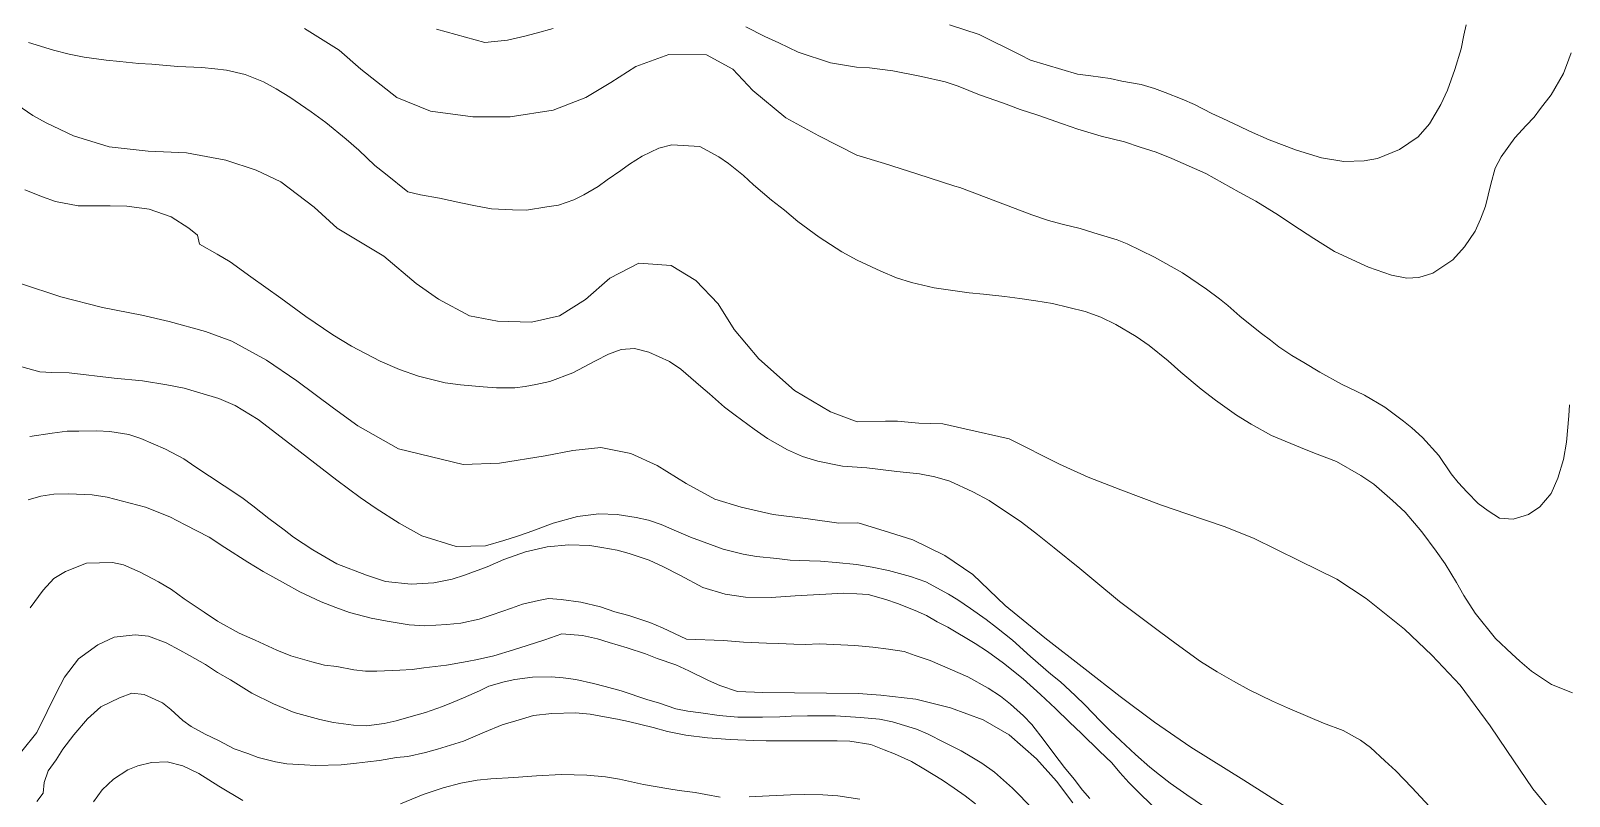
# Model space of a CAD drawing. Header units: metres. Extents: x 548946 to 557077, y 1838800 to 1845419.
# Drawn here: x 553019 to 553608, y 1841500 to 1841793 of the extents above; entities that cross this region are included whole.
import ezdxf

# ---------------------------------------------------------------- set-up
doc = ezdxf.new("R2010")
doc.units = ezdxf.units.M
doc.header["$LTSCALE"] = 28
doc.layers.add('1', color=7, linetype='Continuous', lineweight=13)
doc.layers.add('2', color=7, linetype='Continuous', lineweight=13)

msp = doc.modelspace()

# ---------------------------------------------------------------- linework, layer by layer
at = {"layer": '1'}
for points in [[(553123.71, 1841793.79), (553137.08, 1841785.43), (553145.27, 1841778.18), (553159.17, 1841767.29), (553172.05, 1841762.12), (553188.23, 1841759.9), (553202.47, 1841759.93), (553219.02, 1841762.54), (553231.45, 1841767.29), (553241.03, 1841773.15), (553250.58, 1841779.26), (553263.29, 1841783.78), (553277.68, 1841783.7), (553287.75, 1841778.21), (553295.4, 1841769.99), (553308.08, 1841759.61), (553320.77, 1841752.67), (553335.26, 1841745.29), (553345.82, 1841742.05), (553358.24, 1841738.14), (553372.86, 1841733.42), (553374.66, 1841732.88), (553402.25, 1841722.35), (553408.73, 1841720.2), (553413.95, 1841718.82), (553420.78, 1841717.1), (553426.03, 1841715.47), (553434.91, 1841712.81), (553438.84, 1841711.29), (553449.29, 1841706.2), (553459.96, 1841700.22), (553469.23, 1841693.96), (553474.2, 1841690.21), (553477.34, 1841687.7), (553481.96, 1841683.52), (553485.24, 1841680.9), (553490.23, 1841676.89), (553493.63, 1841674.41), (553496.91, 1841671.78), (553501.82, 1841668.54), (553506.41, 1841665.8), (553512.54, 1841662.05), (553520.85, 1841657.51), (553529.64, 1841653.27), (553537.43, 1841648.67), (553544.65, 1841643.35), (553547.79, 1841640.83), (553551.84, 1841637.12), (553558.2, 1841630.15), (553562.87, 1841623.12), (553565.58, 1841619.77), (553568.98, 1841616.12), (553573.23, 1841611.77), (553577.05, 1841608.94), (553581.39, 1841606.17), (553586.64, 1841605.71), (553592.55, 1841607.53), (553596.78, 1841610.46), (553601.15, 1841615.63), (553603.76, 1841621.51), (553605.96, 1841628.64), (553607.05, 1841635.27), (553607.89, 1841645.37), (553608.21, 1841649.57)], [(553174.35, 1841793.47), (553192.75, 1841788.36), (553201.48, 1841789.32), (553208.08, 1841790.83), (553212.51, 1841791.97), (553218.93, 1841793.85)], [(553292.74, 1841794.43), (553300.05, 1841790.68), (553305.38, 1841788.28), (553312.8, 1841784.68), (553325.22, 1841780.58), (553335.15, 1841778.94), (553340.12, 1841778.71), (553349.08, 1841777.62), (553359.99, 1841775.44), (553369.07, 1841773.32), (553374.06, 1841771.65), (553382.22, 1841768.39), (553391.41, 1841765.24), (553397.81, 1841762.69), (553404.54, 1841760.58), (553414.02, 1841757.2), (553419.96, 1841755.25), (553428.83, 1841752.59), (553437.8, 1841750.32), (553443.73, 1841748.37), (553449.93, 1841746.46), (553455.92, 1841743.99), (553468.91, 1841738.27), (553481.66, 1841731.09), (553488.03, 1841727.63), (553496.81, 1841722.23), (553502.29, 1841718.54), (553510.28, 1841713.31), (553518.24, 1841708.33), (553531.26, 1841702.35), (553540.05, 1841699.29), (553545.9, 1841698.11), (553550.55, 1841698.36), (553555.84, 1841699.98), (553563.47, 1841705.12), (553567.98, 1841710.17), (553572.01, 1841716.07)], [(553568.64, 1841795.16), (553567.77, 1841791.17), (553566.66, 1841785.97), (553564.28, 1841778.04), (553561.5, 1841770.19), (553558.98, 1841764.71), (553554.61, 1841757.2), (553550.21, 1841752.3), (553543.06, 1841747.48), (553534.61, 1841743.95), (553529.5, 1841743.12), (553521.73, 1841742.79), (553513.25, 1841744.2), (553503.69, 1841747.17), (553493.24, 1841751.1), (553485.6, 1841754.42), (553481.74, 1841756.33), (553475.44, 1841759.28), (553471.18, 1841761.28), (553464.56, 1841764.71), (553459.8, 1841766.66), (553453.4, 1841769.21), (553449.32, 1841770.84), (553444.21, 1841772.36), (553436.79, 1841773.62), (553432.25, 1841774.68), (553424.86, 1841775.69), (553419.72, 1841776.29), (553401.72, 1841781.66), (553397.8, 1841783.76), (553382.14, 1841791.53), (553370.8, 1841795.21)], [(553572.01, 1841716.07), (553574.1, 1841720.72), (553576.02, 1841725.75), (553578.08, 1841734.17), (553579.75, 1841740.33), (553582.01, 1841744.61), (553587.32, 1841751.83), (553591.61, 1841756.6), (553594.64, 1841759.79), (553597.13, 1841763.19), (553601.24, 1841768.32), (553605.93, 1841776.51), (553607.93, 1841782.03)], [(553607.93, 1841782.04), (553608.83, 1841784.5)], [(553007.46, 1841768.84), (553019.77, 1841760.46), (553024.88, 1841757.68), (553035.28, 1841752.62), (553048.96, 1841748.44), (553063.92, 1841746.74), (553078.62, 1841746.17), (553093.57, 1841743.3), (553105.26, 1841739.54), (553114.7, 1841735.02), (553127.44, 1841725.3), (553136.22, 1841717.33), (553154.14, 1841706.5), (553166.56, 1841696.09), (553175.01, 1841690.04), (553186.98, 1841683.73), (553197.7, 1841681.68), (553210.69, 1841681.31), (553221.44, 1841683.67), (553231.36, 1841689.95), (553240.69, 1841698.11), (553251.83, 1841703.89), (553264.12, 1841702.92), (553273.56, 1841697.23), (553282.2, 1841688.22), (553288.34, 1841678.41), (553297.76, 1841667.15), (553311.4, 1841655.06), (553325.14, 1841646.88), (553335.46, 1841643.07), (553346.23, 1841643.35), (553350.9, 1841643.32), (553358.98, 1841642.53), (553368.19, 1841642.28), (553376.6, 1841640.35), (553393.67, 1841636.52), (553412.9, 1841626.85), (553423.84, 1841621.9), (553436.38, 1841616.95), (553452, 1841611.11), (553461.71, 1841607.78), (553475.99, 1841603.02), (553487.24, 1841598.46), (553504.77, 1841589.83), (553519.12, 1841582.79), (553530.33, 1841575.4), (553545.03, 1841563.64), (553555.48, 1841553.7), (553566.27, 1841542.21), (553577.87, 1841526.58), (553584.22, 1841517.07), (553594.12, 1841502.48), (553605.53, 1841488.6)], [(553016.64, 1841731.97), (553023.37, 1841729.29), (553028.44, 1841727.44), (553037.13, 1841725.78), (553041.57, 1841725.81), (553049.27, 1841725.86), (553055.69, 1841725.74), (553064.32, 1841724.6), (553072.67, 1841721.59), (553079.49, 1841717.22), (553082.81, 1841714.63), (553083.55, 1841711.18), (553090.34, 1841707.37), (553095.22, 1841704.4), (553103.26, 1841698.65), (553108.91, 1841694.59), (553114.71, 1841690.42), (553124.32, 1841683.42), (553134.59, 1841676.35), (553141.7, 1841672.06), (553152.74, 1841666.26), (553160.1, 1841663.17), (553167.41, 1841660.59), (553177.57, 1841658.07), (553183.51, 1841657.29), (553192.19, 1841656.43), (553197.3, 1841656.08), (553204.32, 1841656.07), (553208.29, 1841656.64), (553212.38, 1841657.35), (553217.72, 1841658.46), (553226.57, 1841661.9), (553235.17, 1841666.49), (553240.23, 1841669), (553244.97, 1841670.82), (553250.14, 1841671.13), (553255.62, 1841669.78), (553263.55, 1841666.23), (553267.92, 1841663.2), (553275.53, 1841656.63), (553278.84, 1841653.74), (553284.6, 1841648.66), (553288.71, 1841645.6), (553295.93, 1841640.28), (553301.01, 1841636.68), (553308.77, 1841632.33), (553314.51, 1841629.84), (553320.3, 1841628.01), (553329.75, 1841626.06), (553339.06, 1841625.39), (553350.65, 1841624.07), (553359.33, 1841623.2), (553365.18, 1841622.02), (553370.83, 1841620.31), (553379.74, 1841616.21), (553385.96, 1841612.87)], [(553502.41, 1841493.7), (553483.45, 1841505.7), (553463.18, 1841518.42), (553449.26, 1841527.98), (553436.18, 1841537.8), (553422.68, 1841548.29), (553407.25, 1841560.32), (553392.12, 1841572.73), (553379.71, 1841584.57), (553369.03, 1841591.84), (553356.73, 1841597.88), (553345.78, 1841601.24), (553336.11, 1841604.22), (553335.62, 1841604.37), (553328.32, 1841604.22), (553316.61, 1841605.9), (553303.21, 1841607.52), (553290.99, 1841610.31), (553280.92, 1841613.47), (553269.89, 1841619.49), (553258.77, 1841626.29), (553248.68, 1841630.87), (553237.28, 1841633.23), (553226.53, 1841632.03), (553215.87, 1841630.07), (553198.44, 1841627.23), (553184.5, 1841626.72), (553159.74, 1841632.77), (553144.13, 1841641.53), (553134.83, 1841648.27), (553120.84, 1841658.76), (553109.21, 1841666.67), (553095.96, 1841674), (553085.84, 1841677.67), (553071.93, 1841681.57), (553061.44, 1841683.9), (553046.34, 1841686.88), (553030.48, 1841690.95), (553015.01, 1841696.1)], [(553468.04, 1841495.75), (553461.71, 1841500.13), (553455.23, 1841504.62), (553451.24, 1841507.82), (553447.53, 1841510.79), (553442.05, 1841515.65), (553436.26, 1841521), (553432.35, 1841524.6), (553428.42, 1841528.46), (553422.68, 1841534.46), (553418.89, 1841538.2), (553413.24, 1841543.43), (553409.53, 1841546.4), (553401.77, 1841553.09), (553394.84, 1841559.35), (553388.71, 1841564.27), (553384.86, 1841567.36), (553378.81, 1841571.5), (553374.01, 1841574.88), (553370.39, 1841577.08), (553361.69, 1841581.71), (553355.86, 1841583.8), (553351.58, 1841584.89), (553347.41, 1841586.12), (553341.16, 1841587.39), (553335.2, 1841588.42), (553327.32, 1841589.11), (553321.41, 1841589.63), (553317.1, 1841589.81), (553309.79, 1841590.04), (553304.65, 1841590.65), (553296.88, 1841591.48), (553291.72, 1841592.34), (553284.09, 1841594.24), (553279.21, 1841596.04), (553271.62, 1841598.85), (553267.11, 1841600.82), (553260.29, 1841603.71), (553255.55, 1841605.4), (553250.76, 1841606.43), (553243.48, 1841607.58), (553236.43, 1841607.84), (553228.35, 1841606.82), (553219.01, 1841604.24), (553213.27, 1841602.04), (553209.38, 1841600.7), (553205.38, 1841599.22), (553200.1, 1841597.6), (553193.04, 1841595.52), (553181.88, 1841595.33), (553168.69, 1841599.34), (553159.96, 1841604.24), (553151.14, 1841609.9), (553145.1, 1841614.04), (553136.17, 1841620.73), (553130.49, 1841625.05), (553122.1, 1841631.54), (553116.42, 1841635.86), (553106.04, 1841643.95), (553097.25, 1841649.35), (553090.97, 1841652.04), (553077.67, 1841655.91), (553071.02, 1841657.26), (553061.74, 1841658.84), (553050.83, 1841659.85), (553033.62, 1841661.85), (553026.95, 1841661.93), (553022.33, 1841662.27), (553013.14, 1841664.78)], [(553183.57, 1841565.87), (553178.28, 1841565.42), (553169.89, 1841564.88), (553163.86, 1841565.26), (553155.39, 1841566.67), (553149.28, 1841567.81), (553140.97, 1841570.02), (553135.69, 1841571.91), (553130.12, 1841574.03), (553122.02, 1841577.95), (553116.48, 1841580.98), (553107.89, 1841585.76), (553102.04, 1841589.27), (553093.23, 1841594.94), (553087.21, 1841598.82), (553078.1, 1841603.54), (553072.17, 1841606.66), (553062.92, 1841610.33), (553048.19, 1841614.17), (553042.37, 1841615.09), (553033.35, 1841615.52), (553027.78, 1841615.3), (553022.78, 1841614.62), (553017.87, 1841613.17)], [(553385.96, 1841612.87), (553398.31, 1841604.6), (553404.42, 1841599.94), (553410.84, 1841594.8), (553420.68, 1841586.91), (553426.84, 1841581.73), (553435.86, 1841574.27), (553451.18, 1841562.7), (553457.54, 1841558.06), (553466.87, 1841551.29), (553473.29, 1841547.31), (553479.54, 1841543.71), (553485.5, 1841540.34), (553494.43, 1841535.99), (553500.17, 1841533.5), (553508.9, 1841529.78), (553513.96, 1841527.6), (553521.55, 1841524.8), (553528.2, 1841521.11), (553532.02, 1841518.28), (553537.53, 1841513.16), (553541.72, 1841509.33), (553547.88, 1841502.99), (553556.29, 1841493.9)], [(553018.66, 1841571.77), (553023.63, 1841578.56), (553027.69, 1841583.04), (553032.2, 1841585.74), (553040.32, 1841588.85), (553050.17, 1841589.15), (553054.42, 1841588.32), (553060.84, 1841585.52), (553067.89, 1841581.74), (553072.77, 1841578.77), (553077.7, 1841575.28), (553085.29, 1841570.13), (553090.49, 1841566.67), (553098.79, 1841562.12), (553104.81, 1841559.41), (553113.18, 1841555.51), (553118.48, 1841553.37), (553126.53, 1841551.13), (553131.36, 1841549.84), (553136.1, 1841549.33), (553142.6, 1841548.09), (553147.09, 1841547.54), (553151.51, 1841547.51), (553160.31, 1841547.96), (553164.96, 1841548.21), (553169.44, 1841548.84), (553178.18, 1841549.8), (553186.09, 1841551.19), (553190.03, 1841552.01), (553196.26, 1841553.35), (553203.8, 1841555.74), (553209.08, 1841557.36), (553215.74, 1841559.53), (553222.25, 1841561.8), (553230.24, 1841561.25), (553235.98, 1841559.94), (553240.43, 1841558.47), (553247.28, 1841556.5), (553254.3, 1841554.15), (553258.79, 1841552.43), (553265.95, 1841549.97), (553270.89, 1841547.65), (553278.45, 1841543.93), (553282.82, 1841542.07), (553289.58, 1841539.7), (553299.31, 1841539.33), (553335.78, 1841538.91), (553344.5, 1841538.31), (553357.89, 1841536.8), (553371.12, 1841533.52)], [(553424.53, 1841498.77), (553421.71, 1841501.97), (553418.52, 1841506.17), (553414.78, 1841510.57), (553410.67, 1841515.97), (553407, 1841521.02), (553402.29, 1841527.14), (553399.07, 1841530.43), (553394.16, 1841534.83), (553390.31, 1841537.91), (553385.54, 1841541.03), (553377.78, 1841545.38), (553370.96, 1841548.27), (553363.31, 1841551.59), (553357.63, 1841553.56), (553353.44, 1841555.05), (553347.36, 1841555.94), (553341.42, 1841556.72), (553334.45, 1841557.38), (553326.49, 1841557.68), (553320.86, 1841557.97), (553315.55, 1841557.77), (553311.13, 1841557.81), (553305.24, 1841558.07), (553300.68, 1841558.22), (553291.91, 1841558.68), (553284.17, 1841559.26), (553270.07, 1841559.79), (553260.88, 1841564.11), (553255.97, 1841566.17), (553248.01, 1841568.8), (553242.64, 1841570.29), (553237.11, 1841572.15), (553229.63, 1841573.93), (553222.09, 1841575.05), (553217.24, 1841575.43), (553213.3, 1841574.6), (553207.21, 1841573.15), (553202.96, 1841571.65), (553195.56, 1841569.14), (553190.68, 1841567.43), (553183.57, 1841565.87)], [(553044.54, 1841557.58), (553050.85, 1841560.49), (553058.93, 1841561.51), (553064.07, 1841560.9), (553070.72, 1841558.38), (553075.97, 1841555.58), (553079.71, 1841553.52), (553085.82, 1841550.03), (553090.44, 1841547.03), (553095.43, 1841544.2), (553103.54, 1841539.11), (553111.93, 1841534.96), (553119.83, 1841531.67), (553129.62, 1841528.97), (553134.82, 1841527.86), (553142.47, 1841526.88), (553147.44, 1841526.64), (553154.23, 1841527.52), (553158.8, 1841528.55), (553165.49, 1841530.45), (553170.03, 1841531.73), (553176.54, 1841534.01), (553180.65, 1841535.63), (553184.62, 1841537.37), (553190.71, 1841539.99), (553194.28, 1841541.82), (553200.22, 1841543.38), (553204.27, 1841544.35), (553211.07, 1841545.23), (553218.21, 1841545.36), (553222.8, 1841544.96), (553227.69, 1841544.33), (553234.48, 1841542.86), (553238.9, 1841541.66), (553245.07, 1841540), (553255.2, 1841536.56), (553259.37, 1841535.33), (553265.99, 1841533.07), (553270.5, 1841532.26), (553275.53, 1841531.52), (553282.52, 1841530.6), (553289.74, 1841529.96), (553294.42, 1841529.96), (553299.11, 1841529.95), (553305.73, 1841530.03), (553310.13, 1841530.26), (553316.35, 1841530.42), (553327.15, 1841530.44), (553336.71, 1841529.8), (553343.93, 1841529.17), (553348.99, 1841528.16), (553358.15, 1841525.27), (553362.37, 1841523.52), (553368.85, 1841520.21), (553375.18, 1841517), (553379.35, 1841514.6), (553383.12, 1841512.28), (553388.05, 1841508.79), (553394.84, 1841502.65), (553397.75, 1841499.85), (553402.32, 1841495.02)], [(553015.46, 1841516.92), (553021.18, 1841524.05), (553025.24, 1841532.05), (553028.53, 1841538.78), (553031.85, 1841545.26), (553037.2, 1841552.22), (553044.54, 1841557.58)], [(553380.68, 1841496.67), (553376.82, 1841499.75), (553372.6, 1841502.67), (553368.09, 1841505.82), (553360.99, 1841510.11), (553356.25, 1841512.97), (553349.69, 1841515.88), (553345.75, 1841517.4), (553340.58, 1841519.43), (553332.65, 1841520.64), (553327.68, 1841520.87), (553320.4, 1841520.85), (553311.29, 1841520.89), (553306.75, 1841520.78), (553300.5, 1841520.87), (553295.67, 1841520.99), (553286.79, 1841521.31), (553278.14, 1841521.92), (553269.84, 1841522.96), (553262.78, 1841524.39), (553257.28, 1841526), (553247.8, 1841528.2), (553243.66, 1841529.18), (553237.29, 1841530.3), (553233.18, 1841531.02), (553227.53, 1841531.56), (553218.45, 1841531.34), (553211.51, 1841530.58), (553206.86, 1841529.16), (553199.43, 1841526.91), (553192.72, 1841524.09), (553184.63, 1841520.73), (553174.7, 1841517.68), (553170.15, 1841516.4), (553163.3, 1841514.87), (553158.93, 1841514.38), (553152.42, 1841513.28), (553148.05, 1841512.8), (553143.68, 1841512.32), (553137.77, 1841511.66), (553127.92, 1841511.36), (553123.73, 1841511.68), (553116.93, 1841511.97), (553112.68, 1841512.8), (553106, 1841514.41), (553102.06, 1841515.92), (553096.78, 1841517.81), (553090.84, 1841520.93), (553085.76, 1841523.36), (553080.37, 1841526.28), (553077.12, 1841528.65), (553072.5, 1841532.83), (553069.36, 1841535.34), (553062.37, 1841538.6), (553057.63, 1841539.12), (553052.89, 1841537.3), (553045.72, 1841533.91), (553040.63, 1841529.32), (553035.45, 1841523.16), (553031.25, 1841517.62), (553028.71, 1841513.57), (553025.53, 1841509.32), (553024.07, 1841504.87), (553023.61, 1841500.78), (553021.24, 1841497.53)], [(553371.12, 1841533.52), (553383.61, 1841528.91), (553393.59, 1841523.15), (553404.06, 1841513.94), (553411.73, 1841505.38), (553418.03, 1841497.11)]]:
    msp.add_lwpolyline(points, dxfattribs=at)
at = {"layer": '2'}
for points in [[(553131.91, 1841757.73), (553126.3, 1841761.86), (553118.15, 1841767.51), (553112.92, 1841770.64), (553108.02, 1841773.3), (553100.99, 1841776.21), (553093.87, 1841777.8), (553089.37, 1841778.28), (553084.46, 1841778.85), (553075.27, 1841779.27), (553065.23, 1841780.11), (553060.36, 1841780.41), (553053.08, 1841781.2), (553047.8, 1841781.59), (553039.43, 1841782.76), (553033.65, 1841784), (553027.59, 1841785.47), (553018.08, 1841788.46)], [(553609.3, 1841539.27), (553601.28, 1841542.42), (553593.69, 1841547.57), (553589.24, 1841551.37), (553586.07, 1841554.14), (553579.83, 1841560.09), (553572.13, 1841569.77), (553567.74, 1841576.57), (553564.86, 1841581.46), (553560.55, 1841588.66), (553557.16, 1841593.49), (553551.66, 1841600.94), (553545.24, 1841608.43), (553540.45, 1841612.97), (553533.26, 1841619.21), (553528.35, 1841622.44), (553518.91, 1841627.9), (553511.57, 1841630.73), (553506.69, 1841632.54), (553494.02, 1841637.77), (553486.26, 1841642.12), (553480.67, 1841645.67), (553472.62, 1841651.41), (553467.08, 1841655.62), (553459.35, 1841662.05), (553454.45, 1841666.45), (553447.17, 1841672.28), (553442.24, 1841675.77), (553434.45, 1841680.37), (553428.68, 1841683.12), (553422.72, 1841685.32), (553410.16, 1841688.36), (553403.79, 1841689.48), (553397.71, 1841690.37), (553391.91, 1841691.04), (553383.75, 1841691.96), (553378.35, 1841692.53), (553370.3, 1841693.6), (553364.88, 1841694.43), (553356.2, 1841696.47), (553350.41, 1841698.3), (553344.41, 1841700.76), (553335.37, 1841704.97), (553329.55, 1841708.23), (553320.87, 1841713.77), (553312.65, 1841719.89), (553307.63, 1841724.15), (553302.53, 1841728.01), (553295.76, 1841733.9), (553291.86, 1841737.5), (553286.15, 1841742.07), (553282.36, 1841744.65), (553275.16, 1841748.54), (553264.43, 1841749.18), (553259.49, 1841747.98), (553253.06, 1841744.93), (553248.21, 1841741.8), (553244.83, 1841739.35), (553239.63, 1841735.78), (553236.15, 1841733.19), (553230.78, 1841729.99), (553226.95, 1841728.14), (553221.07, 1841726.06), (553216.58, 1841725.44), (553208.79, 1841724.19), (553203.45, 1841724.25), (553195.34, 1841724.66), (553189.23, 1841725.81), (553183.64, 1841727.01), (553175.39, 1841728.71), (553168.22, 1841730), (553163.28, 1841731.14), (553154.74, 1841738.11), (553150.69, 1841741.26), (553144.59, 1841747.16), (553139.75, 1841751.39), (553131.91, 1841757.73)], [(553346.43, 1841574.96), (553339.58, 1841576.94), (553335.27, 1841577.11), (553330.3, 1841577.35), (553323.45, 1841576.98), (553316.2, 1841576.7), (553311.69, 1841576.34), (553302.52, 1841575.72), (553292.61, 1841575.93), (553284.82, 1841577.02), (553276.34, 1841579.6), (553267.78, 1841584.12), (553261.02, 1841587.66), (553255.68, 1841590.07), (553248.12, 1841592.62), (553243.55, 1841593.93), (553237.58, 1841594.97), (553232.96, 1841595.63), (553224.99, 1841595.92), (553216.63, 1841595.13), (553208.37, 1841593.31), (553200.12, 1841590.32), (553193.66, 1841587.53), (553185.04, 1841584.37), (553180.27, 1841582.8), (553173.27, 1841581.38), (553164.62, 1841580.82), (553154.74, 1841581.94), (553147.47, 1841584.26), (553136.19, 1841588.61), (553126.89, 1841593.96), (553119.58, 1841598.88), (553116.02, 1841601.74), (553110.08, 1841606.03), (553103.95, 1841610.94), (553099.7, 1841614.12), (553092.96, 1841618.58), (553081.75, 1841625.93), (553077.53, 1841628.84), (553070.48, 1841632.62), (553061.06, 1841636.65), (553056.47, 1841638.23), (553049.19, 1841639.38), (553044.22, 1841639.61), (553037.34, 1841639.5), (553032.91, 1841639.53), (553027.14, 1841638.77), (553018.58, 1841637.44)], [(553448.23, 1841496.17), (553443.12, 1841501.2), (553439.47, 1841504.83), (553436.05, 1841508.75), (553432.91, 1841512.43), (553428.26, 1841516.86), (553421.27, 1841523.64), (553416.77, 1841527.95), (553411.38, 1841533.21), (553405.58, 1841538.56), (553398.94, 1841544.59), (553391.38, 1841550.65), (553385.3, 1841555.05), (553380.54, 1841558.17), (553370.09, 1841564.43), (553366.1, 1841566.46), (553361.93, 1841568.86), (553357.56, 1841570.72), (553350.89, 1841573.5), (553346.43, 1841574.96)], [(553042.97, 1841497.45), (553046.23, 1841502.1), (553050.6, 1841506.1), (553056.06, 1841509.69), (553059.91, 1841511.28), (553065.11, 1841512.51), (553071.19, 1841512.79), (553077.21, 1841511.24), (553083.26, 1841508.26), (553090.94, 1841503.52), (553100.13, 1841498.02)], [(553160.49, 1841496.74), (553169.2, 1841500.3), (553176.85, 1841502.83), (553183.68, 1841504.62), (553189.93, 1841505.7), (553195.07, 1841506.27), (553203.87, 1841506.72), (553212.63, 1841507.42), (553222.2, 1841507.96), (553231.85, 1841507.72), (553239.07, 1841507.08), (553244.38, 1841506.11), (553253.57, 1841504.13), (553263.25, 1841502.46), (553267.22, 1841501.86), (553273.3, 1841500.97), (553277.41, 1841500.25), (553282.97, 1841499.3)], [(553294.02, 1841499.35), (553301.65, 1841499.8), (553309.93, 1841500.19), (553315.12, 1841500.24), (553322.29, 1841500.12), (553328.06, 1841499.72), (553336.39, 1841498.42)]]:
    msp.add_lwpolyline(points, dxfattribs=at)

doc.saveas('drawing.dxf')
